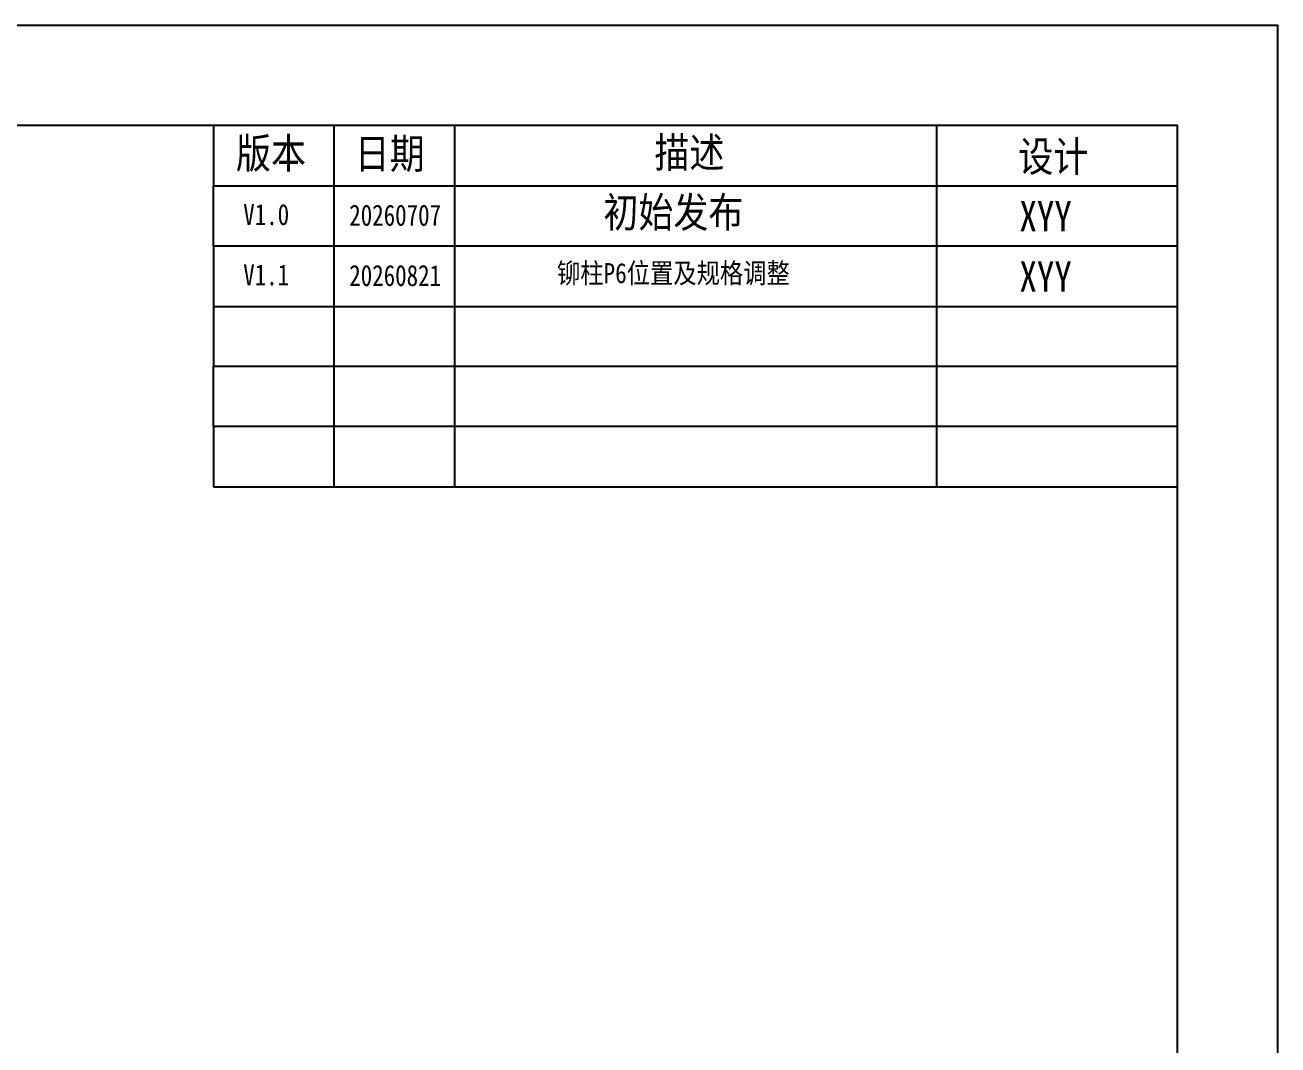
# Model space of a CAD drawing. Header units: millimetres. Extents: x 1262 to 3787, y 0 to 841.
# Drawn here: x 3475 to 3786.9, y 587.3 to 841 of the extents above; entities that cross this region are included whole.
import ezdxf

# ---------------------------------------------------------------- set-up
doc = ezdxf.new("R2010")
doc.units = ezdxf.units.MM
doc.header["$LTSCALE"] = 65.395
doc.layers.get('0').update_dxf_attribs({"linetype": 'CONTINUOUS'})
doc.styles.get("Standard").update_dxf_attribs({"font": 'txt', "width": 0.85})
doc.styles.add('TEXTSTYLE_1', font='gdt', dxfattribs={"width": 0.8})

msp = doc.modelspace()

# ---------------------------------------------------------------- linework, layer by layer
at = {"color": 7, "linetype": 'Continuous'}
for p in [(2597.865, 841), (3786.865, 0)]:
    msp.add_line(p, (3786.865, 841), dxfattribs=at)
for p, q in [((3551.865, 816), (3551.865, 771)), ((3581.865, 816), (3581.865, 771)), ((3701.865, 816), (3701.865, 771)), ((3521.859, 771.107), (3521.859, 756.107)), ((3551.859, 771.107), (3551.859, 726.107)), ((3581.859, 771.107), (3581.859, 726.107)), ((3701.859, 771.107), (3701.859, 726.107)), ((3761.859, 726.107), (3761.859, 771.107)), ((3521.859, 741.107), (3521.859, 756.107)), ((3521.859, 756.107), (3761.859, 756.107)), ((3761.859, 741.107), (3521.859, 741.107)), ((3521.859, 741.107), (3521.859, 726.107)), ((3521.859, 726.107), (3761.859, 726.107))]:
    msp.add_line(p, q)
msp.add_lwpolyline([(2622.865, 25), (3761.865, 25), (3761.865, 816), (2622.865, 816)], close=True, dxfattribs=at)
for points in [[(3761.865, 786), (3521.865, 786), (3521.865, 771), (3761.865, 771), (3761.865, 816), (3521.865, 816), (3521.865, 801)], [(3521.865, 786), (3521.865, 801), (3761.865, 801)]]:
    msp.add_lwpolyline(points)

# ---------------------------------------------------------------- texts
at = {"lineweight": -3, "char_height": 7.5163, "attachment_point": 5}
for s, insert, width in [('{\\fSimSun|b0|i0|c134|p54;描述}', (3640.365, 808.892), 32.26492), ('{\\fSimSun|b0|i0|c134|p54;版本}', (3536.206, 808.688), 32.26492), ('{\\fSimSun|b0|i0|c134|p54;日期}', (3565.758, 808.583), 32.26492), ('{\\fSimSun|b0|i0|c134|p54;设计}', (3730.947, 807.877), 32.26492), ('{\\fSimSun|b0|i0|c134|p54;初始发布}', (3636.375, 793.997), 49.01933), ('{\\fSimSun|b0|i0|c134|p54;XYY}', (3729.03, 793.445), 32.26492), ('{\\fSimSun|b0|i0|c134|p54;XYY}', (3729.03, 778.445), 32.26492)]:
    msp.add_mtext(s, dxfattribs=dict(at, insert=insert, width=width))
at = {"insert": (3529.299, 796.482), "char_height": 5.25, "width": 18.95171, "attachment_point": 1, "style": 'TEXTSTYLE_1'}
msp.add_mtext('{\\fSimSun|b0|i0|c0|p2;V1.0}', dxfattribs=at)
at = {"color": 0, "insert": (3555.69, 796.323), "char_height": 5.25, "width": 28.21107, "attachment_point": 1, "style": 'TEXTSTYLE_1'}
msp.add_mtext('{\\fSimSun|b0|i0|c134|p54;20260707}', dxfattribs=at)
at = {"color": 1, "char_height": 5.25, "attachment_point": 1, "style": 'TEXTSTYLE_1'}
for s, insert, width in [('{\\fSimSun|b0|i0|c0|p2;V1.\\fSimSun|b0|i0|c134|p2;1}', (3529.299, 781.482), 18.95171), ('{\\fSimSun|b0|i0|c134|p54;20260821}', (3555.69, 781.323), 28.21107)]:
    msp.add_mtext(s, dxfattribs=dict(at, insert=insert, width=width))
at = {"color": 1, "lineweight": -3, "insert": (3636.375, 778.997), "char_height": 5, "width": 111.76336, "attachment_point": 5}
msp.add_mtext('{\\fSimSun|b0|i0|c134|p54;铆柱P6位置及规格调整}', dxfattribs=at)

doc.saveas('drawing.dxf')
